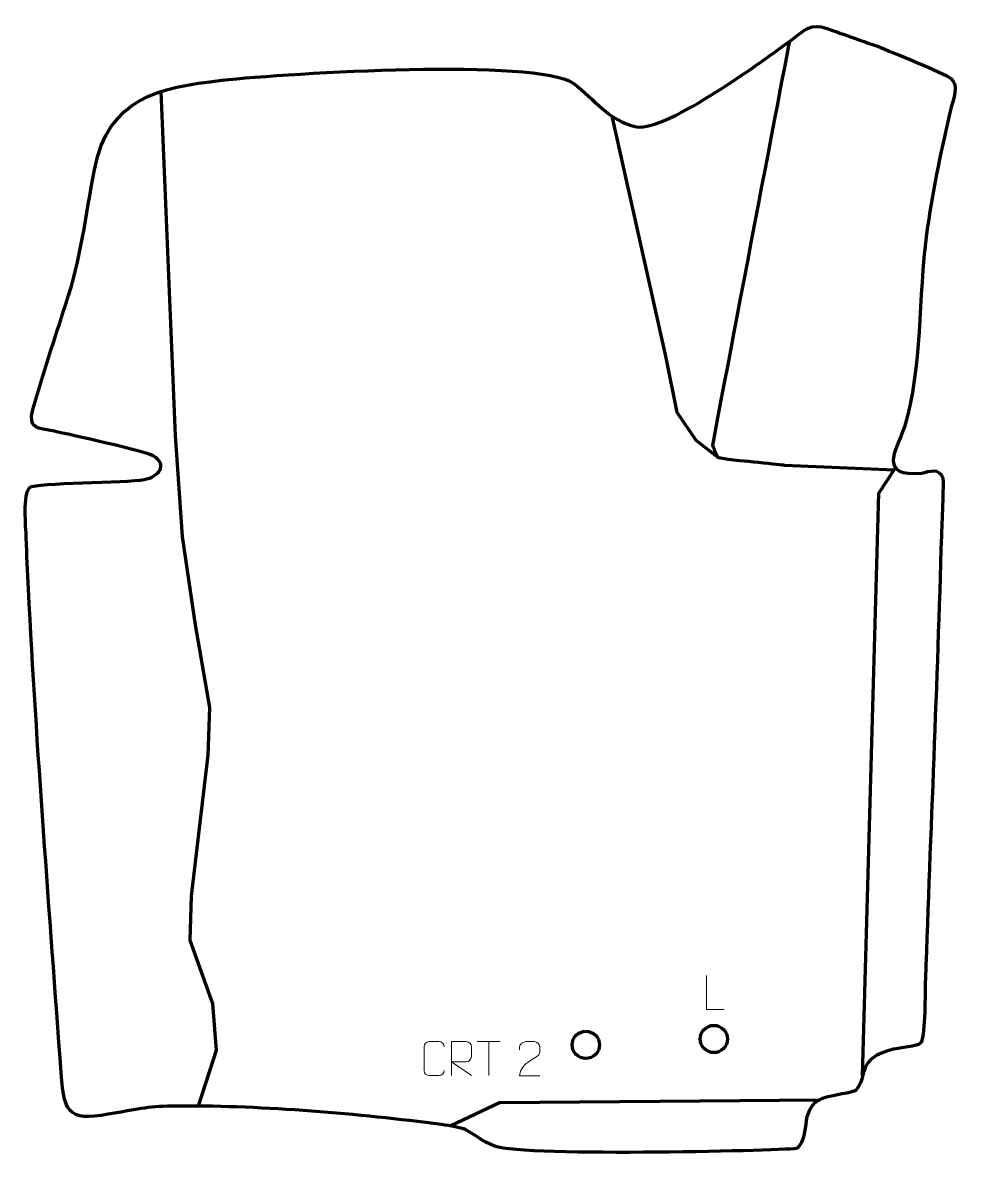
# Model space of a CAD drawing. Header units: millimetres. Extents: x -697 to -11, y 27 to 859.
import ezdxf

# ---------------------------------------------------------------- set-up
doc = ezdxf.new("R2010")
doc.units = ezdxf.units.MM
doc.header["$MEASUREMENT"] = 0
doc.layers.add('layer 2', color=7, linetype='Continuous')
doc.layers.add('layer 3', color=7, linetype='Continuous')

msp = doc.modelspace()

# ---------------------------------------------------------------- linework, layer by layer
at = {"layer": 'layer 2', "color": 142, "lineweight": 200}
for centre in [(-284.2359, 109.7205), (-190.441, 114.0862)]:
    msp.add_ellipse(centre, major_axis=(0, 10), ratio=1, dxfattribs=at)
at = {"layer": 'layer 2', "color": 142, "lineweight": 158}
for points, knots in [([(-58.3335, 531.199), (-58.3335, 531.199), (-138.5151, 534.642), (-138.5151, 534.642), (-138.5151, 534.642), (-138.5151, 534.642), (-176.7475, 538.6107), (-178.0704, 538.6107), (-178.0704, 538.6107), (-179.3933, 538.6107), (-186.2725, 539.9336), (-187.0662, 540.1982), (-187.0662, 540.1982), (-187.8599, 540.4628), (-191.1672, 548.4002), (-191.1672, 549.5909), (-191.1672, 549.5909), (-191.1672, 550.7816), (-134.8711, 845.5606), (-134.8711, 845.5606)], [0, 0, 0, 0, 0.16666667, 0.16666667, 0.16666667, 0.16666667, 0.33333333, 0.33333333, 0.33333333, 0.33333333, 0.5, 0.5, 0.5, 0.5, 0.66666667, 0.66666667, 0.66666667, 0.66666667, 1, 1, 1, 1]), ([(-595.8356, 808.5957), (-595.8356, 808.5957), (-585.1304, 556.6033), (-585.1304, 556.6033), (-585.1304, 556.6033), (-585.1304, 556.6033), (-580.1038, 482.5196), (-580.1038, 482.5196), (-580.1038, 482.5196), (-580.1038, 482.5196), (-570.5788, 417.6967), (-570.5788, 417.6967), (-570.5788, 417.6967), (-570.5788, 417.6967), (-559.9955, 357.1071), (-559.9955, 357.1071), (-559.9955, 357.1071), (-559.9955, 357.1071), (-561.3184, 322.1821), (-561.3184, 322.1821), (-561.3184, 322.1821), (-561.3184, 322.1821), (-573.4892, 218.7296), (-573.4892, 218.7296), (-573.4892, 218.7296), (-573.4892, 218.7296), (-574.5478, 186.4505), (-574.5478, 186.4505), (-574.5478, 186.4505), (-574.5478, 186.4505), (-557.8791, 140.1484), (-557.8791, 140.1484), (-557.8791, 140.1484), (-557.8791, 140.1484), (-555.101, 105.6202), (-555.101, 105.6202), (-555.101, 105.6202), (-555.101, 105.6202), (-568.4684, 64.8899), (-568.4684, 64.8899)], [0, 0, 0, 0, 0.09090909, 0.09090909, 0.09090909, 0.09090909, 0.18181818, 0.18181818, 0.18181818, 0.18181818, 0.27272727, 0.27272727, 0.27272727, 0.27272727, 0.36363636, 0.36363636, 0.36363636, 0.36363636, 0.45454545, 0.45454545, 0.45454545, 0.45454545, 0.54545455, 0.54545455, 0.54545455, 0.54545455, 0.63636364, 0.63636364, 0.63636364, 0.63636364, 0.72727273, 0.72727273, 0.72727273, 0.72727273, 0.81818182, 0.81818182, 0.81818182, 0.81818182, 1, 1, 1, 1]), ([(-187.0662, 540.1982), (-187.0662, 540.1982), (-203.4045, 552.8318), (-203.4045, 552.8318), (-203.4045, 552.8318), (-203.4045, 552.8318), (-217.4274, 573.337), (-217.4274, 573.337), (-217.4274, 573.337), (-217.4274, 573.337), (-225.5634, 614.6783), (-225.5634, 614.6783), (-225.5634, 614.6783), (-225.5634, 614.6783), (-264.9487, 790.5501), (-264.9487, 790.5501)], [0, 0, 0, 0, 0.2, 0.2, 0.2, 0.2, 0.4, 0.4, 0.4, 0.4, 0.6, 0.6, 0.6, 0.6, 1, 1, 1, 1]), ([(-81.4226, 86.9698), (-81.4226, 86.9698), (-69.4589, 514.1368), (-69.4589, 514.1368), (-69.4589, 514.1368), (-69.4589, 514.1368), (-57.3334, 532.7327), (-57.3334, 532.7327)], [0, 0, 0, 0, 0.33333333, 0.33333333, 0.33333333, 0.33333333, 1, 1, 1, 1]), ([(-383.7705, 50.4105), (-383.7705, 50.4105), (-347.5365, 67.5197), (-347.5365, 67.5197), (-347.5365, 67.5197), (-347.5365, 67.5197), (-113.0935, 69.3675), (-113.0935, 69.3675)], [0, 0, 0, 0, 0.33333333, 0.33333333, 0.33333333, 0.33333333, 1, 1, 1, 1])]:
    msp.add_open_spline(points, degree=3, knots=knots, dxfattribs=at)
at = {"layer": 'layer 3', "color": 242, "lineweight": 158}
msp.add_open_spline([(-70.3113, 841.8278), (-82.7176, 846.0914), (-94.9897, 850.4879), (-107.3514, 854.8006), (-107.3514, 854.8006), (-119.8387, 859.1571), (-123.2536, 854.0352), (-133.1533, 846.812), (-133.1533, 846.812), (-152.7437, 832.563), (-224.496, 779.2964), (-247.0547, 782.756), (-247.0547, 782.756), (-268.5347, 787.7059), (-277.3357, 802.9014), (-293.5139, 814.7843), (-293.5139, 814.7843), (-320.9362, 833.2617), (-499.9728, 822.4384), (-551.1504, 816.9777), (-551.1504, 816.9777), (-598.1167, 811.4842), (-633.9298, 803.9731), (-644.4542, 751.3485), (-644.4542, 751.3485), (-651.0346, 716.7216), (-653.9909, 686.7568), (-665.3421, 652.7218), (-665.3421, 652.7218), (-673.9528, 626.8954), (-681.7196, 601.7539), (-689.484, 575.6785), (-689.484, 575.6785), (-693.3111, 561.1633), (-686.0986, 562.1763), (-673.7322, 559.5945), (-673.7322, 559.5945), (-663.1112, 557.3307), (-606.8885, 544.9048), (-601.4098, 541.6001), (-601.4098, 541.6001), (-589.9582, 534.6926), (-597.2785, 526.4366), (-607.8657, 524.2332), (-607.8657, 524.2332), (-620.9285, 521.8592), (-687.4945, 522.1458), (-691.7107, 518.3866), (-691.7107, 518.3866), (-696.96, 513.7063), (-694.6075, 489.3251), (-694.3618, 481.5703), (-694.3618, 481.5703), (-693.9659, 469.079), (-693.3135, 456.6077), (-692.6936, 444.1265), (-692.6936, 444.1265), (-686.802, 325.619), (-677.2446, 207.5732), (-668.7905, 89.2531), (-668.7905, 89.2531), (-666.6265, 56.3044), (-661.6496, 53.7229), (-628.34, 59.9152), (-628.34, 59.9152), (-609.5072, 63.4313), (-600.5344, 64.9096), (-581.067, 64.9449), (-581.067, 64.9449), (-519.8497, 65.0654), (-450.7246, 59.3765), (-390.1129, 51.3084), (-390.1129, 51.3084), (-382.999, 50.3615), (-376.7159, 49.4859), (-372.219, 47.3818), (-372.219, 47.3818), (-365.1572, 44.0777), (-360.7531, 39.0035), (-351.1022, 35.504), (-351.1022, 35.504), (-328.5797, 27.3371), (-131.0876, 32.3822), (-129.4374, 33.9391), (-129.4374, 33.9391), (-118.254, 44.4895), (-129.9796, 64.9898), (-107.8536, 71.4641), (-107.8536, 71.4641), (-103.6578, 72.6918), (-88.6797, 74.7246), (-86.3997, 76.4318), (-86.3997, 76.4318), (-77.2444, 86.8042), (-86.3779, 99.9088), (-59.036, 106.5291), (-59.036, 106.5291), (-54.2254, 107.6939), (-41.3315, 108.449), (-38.6683, 111.2963), (-38.6683, 111.2963), (-35.2117, 118.9718), (-35.8318, 147.3965), (-35.4727, 157.8808), (-35.4727, 157.8808), (-31.671, 266.3485), (-26.7718, 374.7728), (-23.7296, 483.2672), (-23.7296, 483.2672), (-23.5378, 490.0101), (-21.8713, 521.7297), (-22.7198, 525.5866), (-22.7198, 525.5866), (-25.709, 533.1255), (-31.7744, 530.1861), (-38.2969, 528.9808), (-38.2969, 528.9808), (-69.5109, 526.2968), (-58.0409, 543.9072), (-50.687, 562.848), (-50.687, 562.848), (-37.8589, 606.033), (-40.619, 658.5775), (-34.611, 704.0335), (-34.611, 704.0335), (-30.5856, 733.8283), (-24.4776, 762.726), (-17.7436, 791.9956), (-17.7436, 791.9956), (-17.41, 793.4358), (-17.0714, 794.8741), (-16.7316, 796.3128), (-16.7316, 796.3128), (-15.1189, 803.1082), (-10.5909, 813.3953), (-16.8314, 818.323), (-16.8314, 818.323), (-22.3995, 822.7197), (-60.0004, 837.355), (-70.3113, 841.8278)], degree=3, knots=[0, 0, 0, 0, 0.02777778, 0.02777778, 0.02777778, 0.02777778, 0.05555556, 0.05555556, 0.05555556, 0.05555556, 0.08333333, 0.08333333, 0.08333333, 0.08333333, 0.11111111, 0.11111111, 0.11111111, 0.11111111, 0.13888889, 0.13888889, 0.13888889, 0.13888889, 0.16666667, 0.16666667, 0.16666667, 0.16666667, 0.19444444, 0.19444444, 0.19444444, 0.19444444, 0.22222222, 0.22222222, 0.22222222, 0.22222222, 0.25, 0.25, 0.25, 0.25, 0.27777778, 0.27777778, 0.27777778, 0.27777778, 0.30555556, 0.30555556, 0.30555556, 0.30555556, 0.33333333, 0.33333333, 0.33333333, 0.33333333, 0.36111111, 0.36111111, 0.36111111, 0.36111111, 0.38888889, 0.38888889, 0.38888889, 0.38888889, 0.41666667, 0.41666667, 0.41666667, 0.41666667, 0.44444444, 0.44444444, 0.44444444, 0.44444444, 0.47222222, 0.47222222, 0.47222222, 0.47222222, 0.5, 0.5, 0.5, 0.5, 0.52777778, 0.52777778, 0.52777778, 0.52777778, 0.55555556, 0.55555556, 0.55555556, 0.55555556, 0.58333333, 0.58333333, 0.58333333, 0.58333333, 0.61111111, 0.61111111, 0.61111111, 0.61111111, 0.63888889, 0.63888889, 0.63888889, 0.63888889, 0.66666667, 0.66666667, 0.66666667, 0.66666667, 0.69444444, 0.69444444, 0.69444444, 0.69444444, 0.72222222, 0.72222222, 0.72222222, 0.72222222, 0.75, 0.75, 0.75, 0.75, 0.77777778, 0.77777778, 0.77777778, 0.77777778, 0.80555556, 0.80555556, 0.80555556, 0.80555556, 0.83333333, 0.83333333, 0.83333333, 0.83333333, 0.86111111, 0.86111111, 0.86111111, 0.86111111, 0.88888889, 0.88888889, 0.88888889, 0.88888889, 0.91666667, 0.91666667, 0.91666667, 0.91666667, 0.94444444, 0.94444444, 0.94444444, 0.94444444, 1, 1, 1, 1], dxfattribs=at)
at = {"layer": 'layer 3', "color": 250, "lineweight": 9}
for points, knots in [([(-182.8157, 135.6419), (-182.8157, 135.6419), (-195.7648, 135.6419), (-195.7648, 135.6419), (-195.7648, 135.6419), (-195.7648, 135.6419), (-195.7648, 160.5955), (-195.7648, 160.5955)], [0, 0, 0, 0, 0.33333333, 0.33333333, 0.33333333, 0.33333333, 1, 1, 1, 1]), ([(-388.0261, 91.0141), (-388.1659, 88.6907), (-389.8431, 87.2111), (-391.9908, 87.2003), (-391.9908, 87.2003), (-394.3227, 87.2007), (-396.6546, 87.2007), (-398.9861, 87.2003), (-398.9861, 87.2003), (-400.9111, 87.0949), (-402.8832, 88.9794), (-402.872, 90.9967), (-402.872, 90.9967), (-402.8716, 96.7668), (-402.8716, 102.5365), (-402.872, 108.3058), (-402.872, 108.3058), (-402.8678, 110.4439), (-401.1211, 112.1631), (-398.9687, 112.1496), (-398.9687, 112.1496), (-396.643, 112.1496), (-394.3169, 112.1496), (-391.9908, 112.1496), (-391.9908, 112.1496), (-390.0442, 112.1851), (-388.0528, 110.6936), (-388.0261, 108.256)], [0, 0, 0, 0, 0.125, 0.125, 0.125, 0.125, 0.25, 0.25, 0.25, 0.25, 0.375, 0.375, 0.375, 0.375, 0.5, 0.5, 0.5, 0.5, 0.625, 0.625, 0.625, 0.625, 0.75, 0.75, 0.75, 0.75, 1, 1, 1, 1]), ([(-382.7812, 87.1964), (-382.7812, 87.1964), (-382.7812, 112.1499), (-382.7812, 112.1499), (-382.7812, 112.1499), (-379.1864, 112.1499), (-375.5909, 112.1499), (-371.9957, 112.1499), (-371.9957, 112.1499), (-369.6704, 112.1122), (-368.1131, 110.6222), (-368.1172, 108.2558), (-368.1172, 108.2558), (-368.1176, 106.2203), (-368.1176, 103.1609), (-368.1172, 101.1249), (-368.1172, 101.1249), (-368.1237, 99.2494), (-369.936, 97.3076), (-371.9455, 97.2885), (-371.9455, 97.2885), (-371.9455, 97.2885), (-382.7812, 97.2885), (-382.7812, 97.2885), (-382.7812, 97.2885), (-382.7812, 97.2885), (-368.1265, 87.1964), (-368.1265, 87.1964)], [0, 0, 0, 0, 0.125, 0.125, 0.125, 0.125, 0.25, 0.25, 0.25, 0.25, 0.375, 0.375, 0.375, 0.375, 0.5, 0.5, 0.5, 0.5, 0.625, 0.625, 0.625, 0.625, 0.75, 0.75, 0.75, 0.75, 1, 1, 1, 1]), ([(-318.0777, 87.186), (-322.9921, 87.1863), (-327.9065, 87.1863), (-332.8206, 87.186), (-332.8206, 87.186), (-332.8206, 97.1183), (-318.1696, 99.7595), (-318.0777, 104.0698), (-318.0777, 104.0698), (-318.078, 105.4939), (-318.078, 106.9176), (-318.0777, 108.3409), (-318.0777, 108.3409), (-318.0946, 110.418), (-320.2174, 112.1428), (-321.8884, 112.1601), (-321.8884, 112.1601), (-323.9616, 112.1597), (-326.0345, 112.1597), (-328.1069, 112.1601), (-328.1069, 112.1601), (-329.929, 112.1766), (-332.7537, 110.3845), (-332.8206, 108.2909), (-332.8206, 108.2909), (-332.8206, 108.2909), (-332.8206, 106.2361), (-332.8206, 106.2361)], [0, 0, 0, 0, 0.125, 0.125, 0.125, 0.125, 0.25, 0.25, 0.25, 0.25, 0.375, 0.375, 0.375, 0.375, 0.5, 0.5, 0.5, 0.5, 0.625, 0.625, 0.625, 0.625, 0.75, 0.75, 0.75, 0.75, 1, 1, 1, 1])]:
    msp.add_open_spline(points, degree=3, knots=knots, dxfattribs=at)
for points in [[(-363.9427, 112.1264), (-363.9427, 112.1264), (-346.9555, 112.1264), (-346.9555, 112.1264)], [(-355.4489, 87.1964), (-355.4489, 87.1964), (-355.4489, 112.1499), (-355.4489, 112.1499)]]:
    msp.add_open_spline(points, degree=3, dxfattribs=at)

doc.saveas('drawing.dxf')
